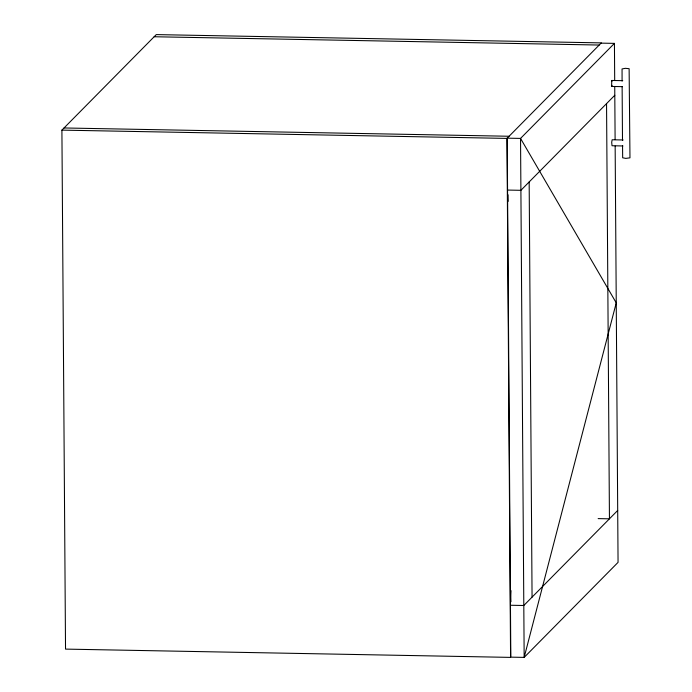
<?xml version="1.0" encoding="UTF-8"?>
<svg xmlns="http://www.w3.org/2000/svg" width="692" height="692" viewBox="0 0 692 692"><rect width="100%" height="100%" fill="white"/><g stroke="black" fill="none" stroke-linecap="round" stroke-linejoin="round"><path stroke-width="1.04" d="M612.065 85.376L611.616 86.422M622.739 80.661L611.754 80.462L611.607 86.422M623.155 139.974L612.161 139.767L611.702 142.267L612.022 145.735L622.947 145.969M61.908 130.122L156.28 34.6L601.322 42.887L506.959 138.409L510.575 657.391L65.532 649.105L61.908 130.122L506.959 138.409M601.088 43.129L614.435 43.38L520.54 138.417L524.164 657.4L510.817 657.149L507.193 138.166L520.54 138.417L616.252 302.871L524.164 657.4L618.06 562.362L615.153 146.09M614.799 95.271L520.903 190.317L507.556 190.066M617.697 510.462L523.801 605.5L510.454 605.249M154.152 36.745L599.203 45.041M64.036 127.968L509.078 136.255M598.148 518.611L609.444 518.818L606.547 103.636M611.728 86.457L622.541 86.656M611.754 80.462L612.083 81.137M622.091 81.068L622.056 68.949L625.369 68.318L629.123 68.69L629.971 157.828L625.81 158.381L622.67 157.793L622.541 145.804M622.125 86.465L622.497 140.407M614.435 43.38L614.695 80.134M614.738 86.621L615.11 139.602M529.164 181.961L532.062 597.144M508.17 201.372A13.148 2.05 -88.9 0 1 508.032 194.781M510.964 601.729A13.148 2.05 -88.9 0 1 511.042 590.657"/></g></svg>
